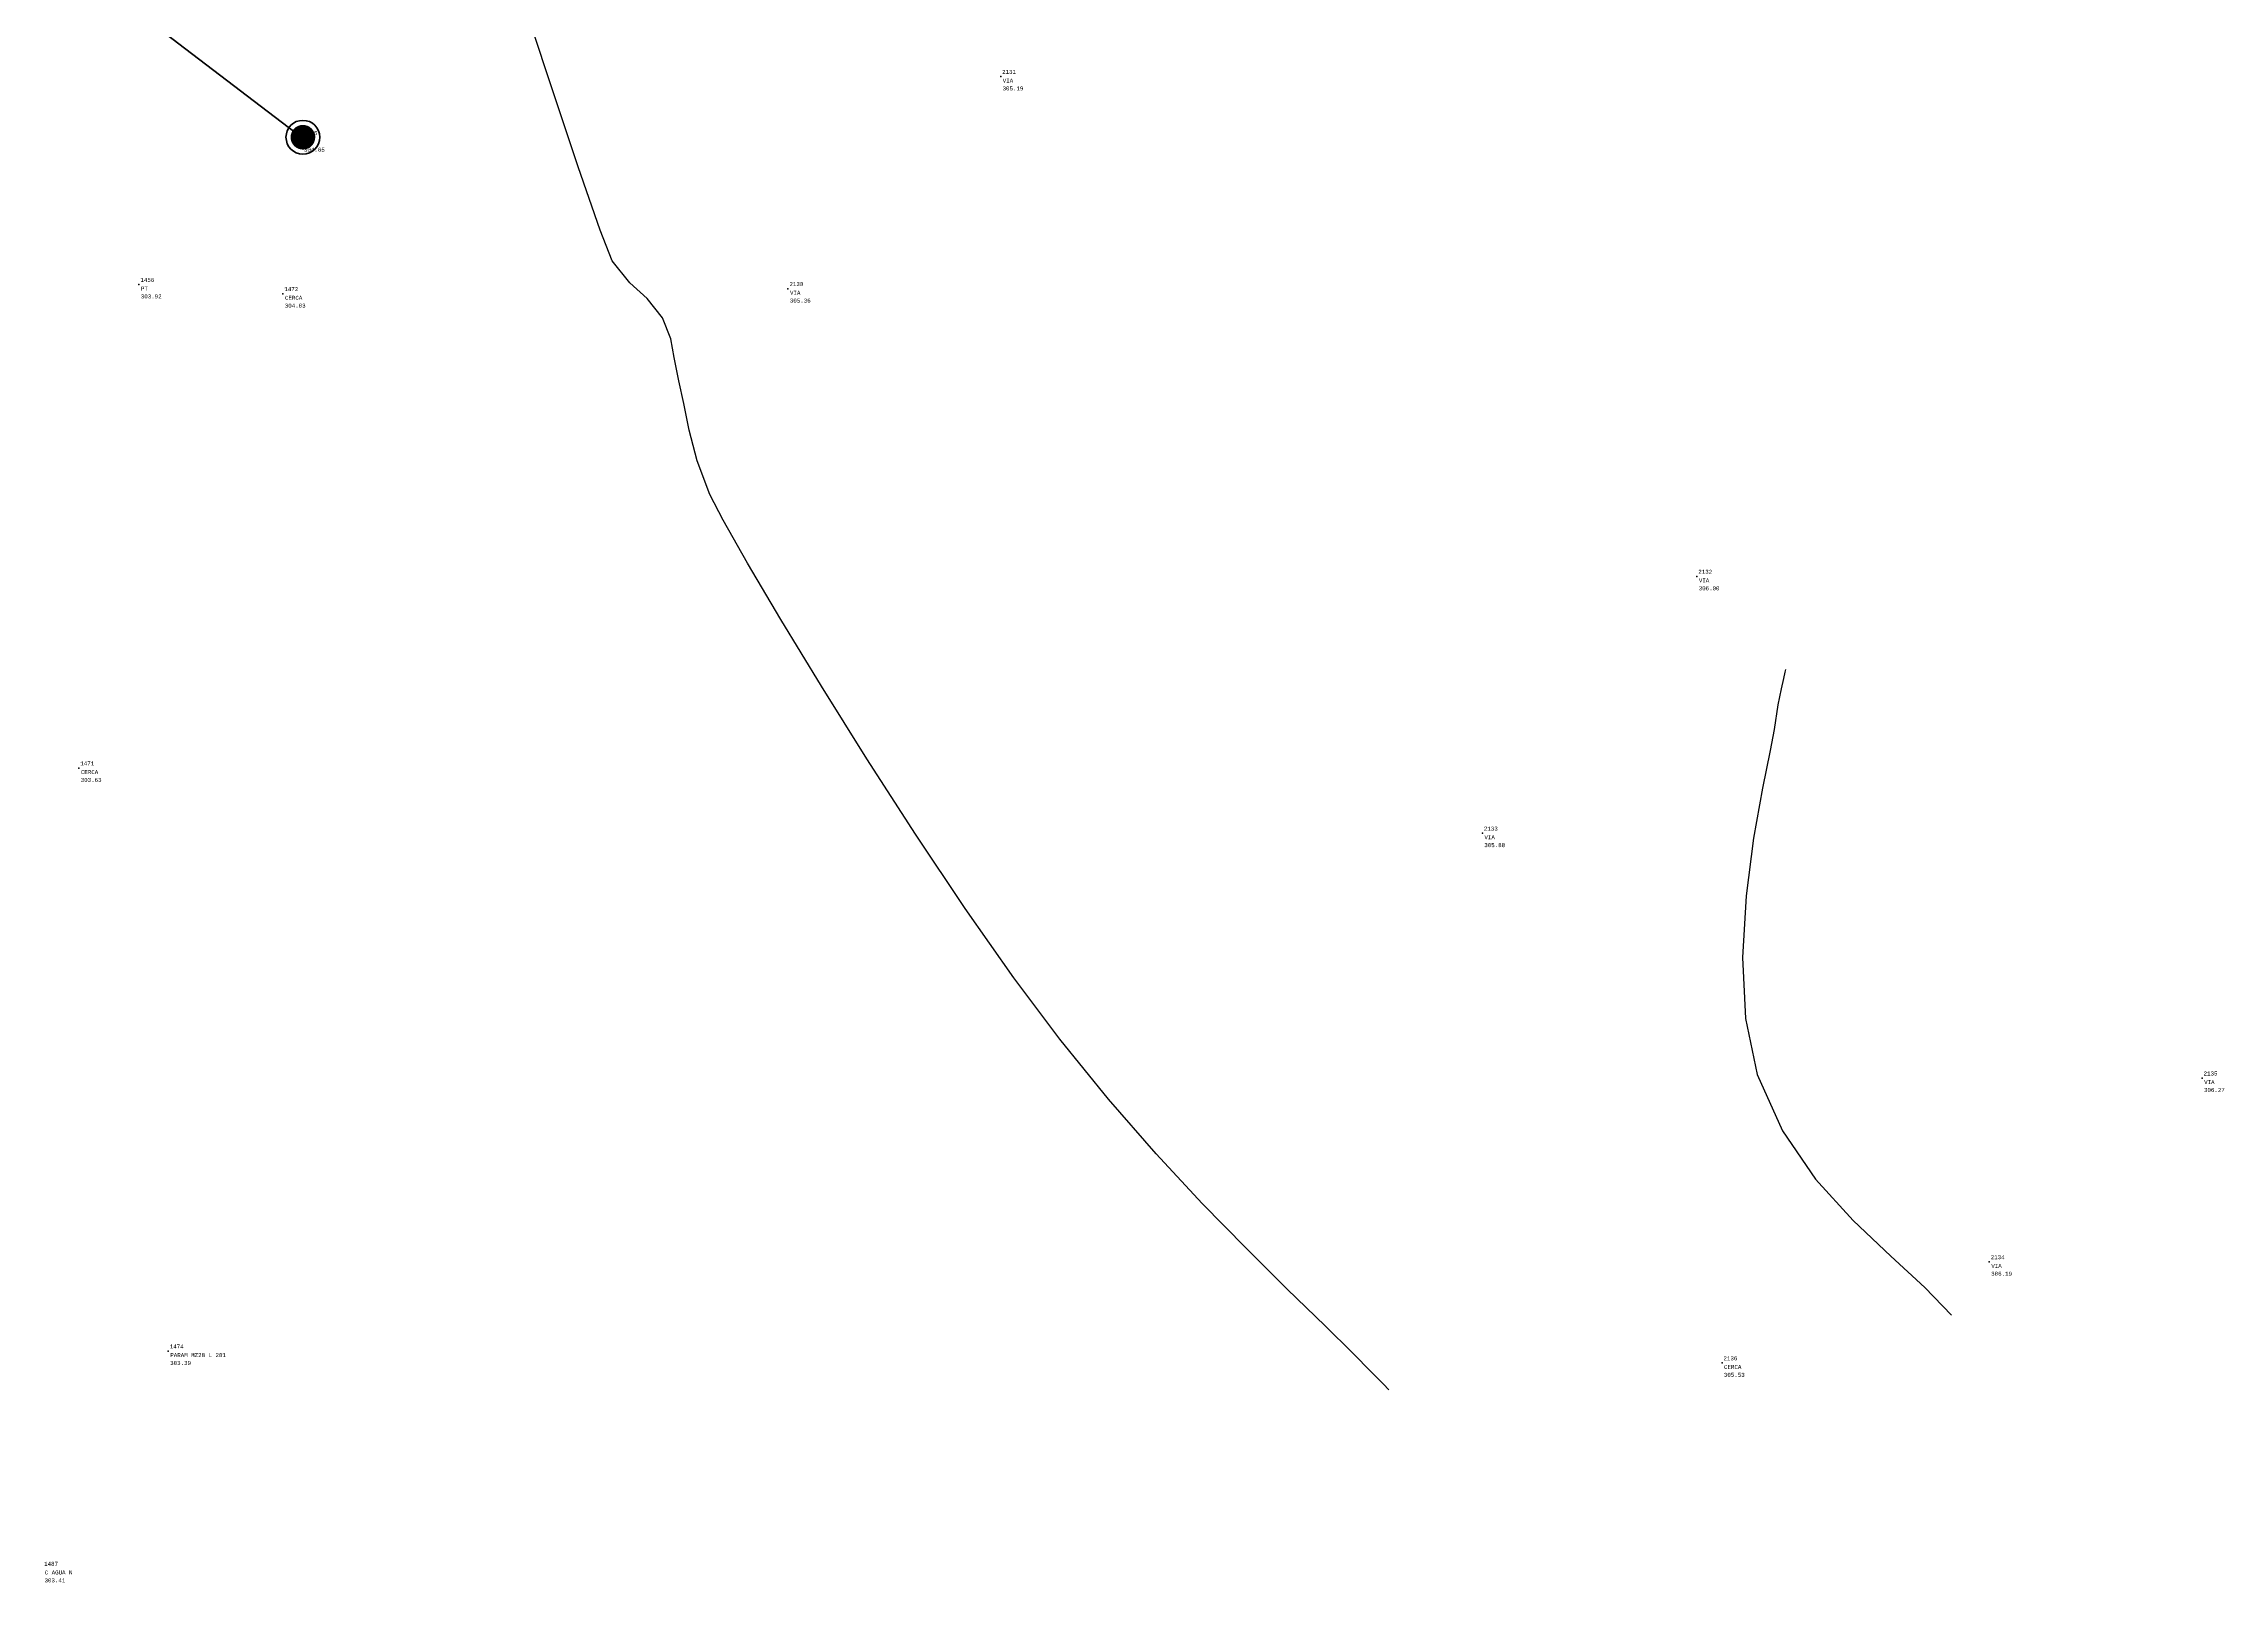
# Model space of a CAD drawing. Header units: metres. Extents: x 5050628 to 5051715, y 2427226 to 2427693.
# Drawn here: x 5051278.14 to 5051305.32, y 2427359.3 to 2427378.49 of the extents above; entities that cross this region are included whole.
import ezdxf
from ezdxf.enums import TextEntityAlignment as Align

# ---------------------------------------------------------------- set-up
doc = ezdxf.new("R2010")
doc.units = ezdxf.units.M
for name, color, linetype in [('C-TOPO-MINR-N', 11, 'Continuous'), ('CVL_PUNTO', 2, 'Continuous'), ('CVL_PUNTO_COR', 2, 'Continuous'), ('CVL_PUNTO_NUM', 2, 'Continuous')]:
    doc.layers.add(name, color=color, linetype=linetype)
doc.layers.add('Poste Media Tension', color=240, linetype='Continuous', lineweight=100)
doc.layers.add('Red Media Tension', color=6, linetype='Continuous', lineweight=100)
doc.styles.add('MONOTXT4', font='monotxt4.shx')

msp = doc.modelspace()

# ---------------------------------------------------------------- hatches: boundary and pattern name
at = {"layer": 'Poste Media Tension', "true_color": 0xcd2027}
h = msp.add_hatch(color=242, dxfattribs=at)
edge = h.paths.add_edge_path()
edge.add_arc((5051281.371, 2427377.321), 0.154, -10.5638, 349.4362)

# ---------------------------------------------------------------- linework, layer by layer
at = {"layer": 'C-TOPO-MINR-N', "color": 32, "linetype": 'Continuous', "lineweight": -3}
for points in [[(5051294.91, 2427361.698, 305.966), (5051294.841, 2427361.772, 305.966), (5051294.694, 2427361.922, 305.966), (5051294.458, 2427362.159, 305.966), (5051294.114, 2427362.497, 305.966), (5051293.641, 2427362.957, 305.966), (5051293.128, 2427363.465, 305.966), (5051292.581, 2427364.025, 305.966), (5051292.007, 2427364.642, 305.966), (5051291.413, 2427365.323, 305.966), (5051290.806, 2427366.072, 305.966), (5051290.235, 2427366.836, 305.966), (5051289.628, 2427367.704, 305.966), (5051289.009, 2427368.631, 305.966), (5051288.402, 2427369.57, 305.966), (5051287.834, 2427370.477, 305.966), (5051287.329, 2427371.305, 305.966), (5051286.913, 2427372.01, 305.966), (5051286.61, 2427372.544, 305.966), (5051286.445, 2427372.864, 305.966), (5051286.287, 2427373.286, 305.966), (5051286.188, 2427373.666, 305.966), (5051286.121, 2427373.999, 305.966), (5051286.058, 2427374.285, 305.966), (5051286, 2427374.574, 305.966), (5051285.958, 2427374.806, 305.966), (5051285.852, 2427375.069, 305.966), (5051285.663, 2427375.312, 305.966), (5051285.445, 2427375.506, 305.966), (5051285.226, 2427375.78, 305.966), (5051285.075, 2427376.162, 305.966), (5051284.804, 2427376.951, 305.966), (5051284.451, 2427378.011, 305.966), (5051284.055, 2427379.21, 305.966)], [(5051299.852, 2427370.682, 306.966), (5051299.845, 2427370.648, 306.966), (5051299.829, 2427370.573, 306.966), (5051299.8, 2427370.444, 306.966), (5051299.758, 2427370.241, 306.966), (5051299.711, 2427369.935, 306.966), (5051299.661, 2427369.672, 306.966), (5051299.566, 2427369.202, 306.966), (5051299.456, 2427368.581, 306.966), (5051299.363, 2427367.86, 306.966), (5051299.319, 2427367.092, 306.966), (5051299.354, 2427366.332, 306.966), (5051299.501, 2427365.632, 306.966), (5051299.815, 2427364.928, 306.966), (5051300.229, 2427364.326, 306.966), (5051300.696, 2427363.811, 306.966), (5051301.166, 2427363.367, 306.966), (5051301.591, 2427362.978, 306.966), (5051301.923, 2427362.63, 306.966)]]:
    msp.add_polyline3d(points, dxfattribs=at)
at = {"layer": 'CVL_PUNTO', "color": 4}
for p in [(5051290.07, 2427378.078, 305.657), (5051290.07, 2427378.078, 305.657), (5051281.361, 2427377.314, 305.118), (5051281.361, 2427377.314, 305.118), (5051279.327, 2427375.484, 304.386), (5051279.327, 2427375.484, 304.386), (5051281.122, 2427375.369, 304.495), (5051281.122, 2427375.369, 304.495), (5051287.418, 2427375.432, 305.827), (5051287.418, 2427375.432, 305.827), (5051298.748, 2427371.844, 306.466), (5051298.748, 2427371.844, 306.466), (5051278.578, 2427369.454, 304.101), (5051278.578, 2427369.454, 304.101), (5051296.075, 2427368.641, 306.349), (5051296.075, 2427368.641, 306.349), (5051305.047, 2427365.587, 306.735), (5051305.047, 2427365.587, 306.735), (5051302.394, 2427363.296, 306.655), (5051302.394, 2427363.296, 306.655), (5051279.693, 2427362.183, 303.855), (5051279.693, 2427362.183, 303.855), (5051299.062, 2427362.035, 305.992), (5051299.062, 2427362.035, 305.992)]:
    msp.add_point(p, dxfattribs=at)
at = {"layer": 'Poste Media Tension', "color": 30}
msp.add_circle((5051281.371, 2427377.321, 306.329), 0.211, dxfattribs=at)
at = {"layer": 'Red Media Tension', "elevation": 305.118, "flags": 128}
msp.add_lwpolyline([(5051281.361, 2427377.314), (5051223.315, 2427421.66), (5051139.018, 2427512.293), (5051168.721, 2427590.97)], dxfattribs=at)

# ---------------------------------------------------------------- texts
at = {"layer": 'CVL_PUNTO_COR', "color": 4, "style": 'MONOTXT4'}
for s, p in [('305.19', (5051290.093, 2427377.955, 305.657)), ('304.65', (5051281.384, 2427377.191, 305.118)), ('303.92', (5051279.35, 2427375.361, 304.386)), ('304.03', (5051281.145, 2427375.246, 304.495)), ('305.36', (5051287.441, 2427375.309, 305.827)), ('306.00', (5051298.771, 2427371.721, 306.466)), ('303.63', (5051278.601, 2427369.331, 304.101)), ('305.88', (5051296.098, 2427368.518, 306.349)), ('306.27', (5051305.07, 2427365.464, 306.735)), ('306.19', (5051302.417, 2427363.173, 306.655)), ('303.39', (5051279.716, 2427362.06, 303.855)), ('305.53', (5051299.085, 2427361.912, 305.992)), ('303.41', (5051278.15, 2427359.349, 303.874))]:
    msp.add_text(s, height=0.05, dxfattribs=at).set_placement(p, align=Align.TOP_LEFT)
at = {"layer": 'CVL_PUNTO_NUM', "color": 4, "style": 'MONOTXT4'}
for s, p in [('2131', (5051290.088, 2427378.096, 305.657)), ('1455', (5051281.379, 2427377.332, 305.118)), ('1456', (5051279.345, 2427375.502, 304.386)), ('1472', (5051281.14, 2427375.387, 304.495)), ('2130', (5051287.436, 2427375.45, 305.827)), ('2132', (5051298.766, 2427371.862, 306.466)), ('1471', (5051278.596, 2427369.472, 304.101)), ('2133', (5051296.093, 2427368.659, 306.349)), ('2135', (5051305.065, 2427365.605, 306.735)), ('2134', (5051302.412, 2427363.314, 306.655)), ('1474', (5051279.711, 2427362.201, 303.855)), ('2136', (5051299.08, 2427362.053, 305.992)), ('1487', (5051278.145, 2427359.49, 303.874))]:
    msp.add_text(s, height=0.05, dxfattribs=at).set_placement(p, align=Align.BOTTOM_LEFT)
for s, p in [('VIA', (5051290.095, 2427378.053, 305.657)), ('PMT', (5051281.386, 2427377.289, 305.118)), ('PT', (5051279.352, 2427375.459, 304.386)), ('VIA', (5051287.443, 2427375.407, 305.827)), ('CERCA', (5051281.147, 2427375.344, 304.495)), ('VIA', (5051298.773, 2427371.819, 306.466)), ('CERCA', (5051278.603, 2427369.429, 304.101)), ('VIA', (5051296.1, 2427368.616, 306.349)), ('VIA', (5051305.072, 2427365.562, 306.735)), ('VIA', (5051302.419, 2427363.271, 306.655)), ('PARAM MZ28 L 201', (5051279.718, 2427362.158, 303.855)), ('CERCA', (5051299.087, 2427362.01, 305.992)), ('C AGUA N', (5051278.152, 2427359.447, 303.874))]:
    msp.add_text(s, height=0.05, dxfattribs=at).set_placement(p, align=Align.TOP_LEFT)

doc.saveas('drawing.dxf')
